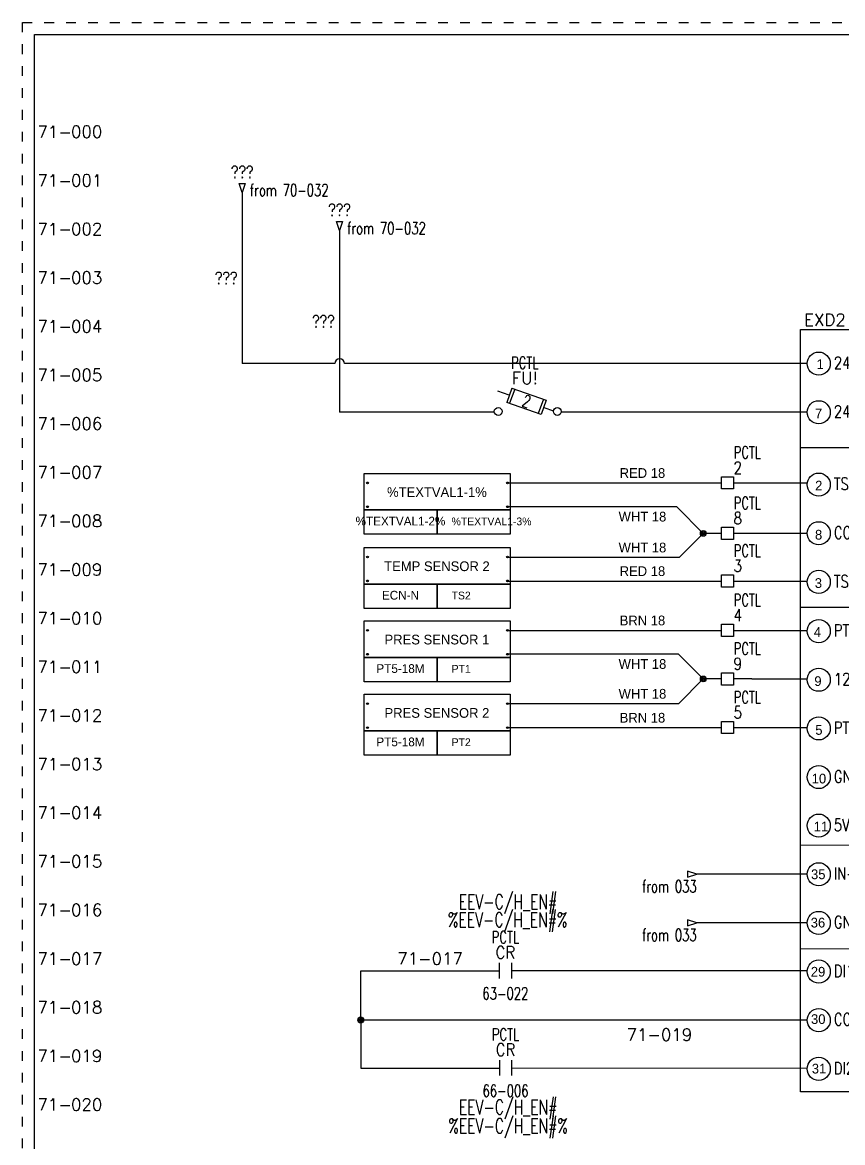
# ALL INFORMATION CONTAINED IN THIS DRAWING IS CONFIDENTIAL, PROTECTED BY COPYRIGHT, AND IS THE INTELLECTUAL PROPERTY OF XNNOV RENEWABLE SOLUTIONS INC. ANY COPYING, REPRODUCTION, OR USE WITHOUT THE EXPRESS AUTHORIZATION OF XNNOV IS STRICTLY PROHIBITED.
# Model space of a CAD drawing. Header units: inches. Extents: x 0 to 16.9, y 0 to 21.2.
# Drawn here: x 0 to 8.43, y 9.73 to 21.25 of the extents above; entities that cross this region are included whole.
import ezdxf
from ezdxf.enums import TextEntityAlignment as Align

# ---------------------------------------------------------------- set-up
doc = ezdxf.new("R2010")
doc.units = ezdxf.units.IN
doc.header["$MEASUREMENT"] = 0
doc.linetypes.add('DOT2', pattern=[0.125, 0, -0.125])
doc.linetypes.add('PHANTOM2', pattern=[1.25, 0.625, -0.125, 0.125, -0.125, 0.125, -0.125])
for name, color, linetype in [('BLK_18', 251, 'Continuous'), ('BLU_18', 5, 'Continuous'), ('BRN_18', 36, 'Continuous'), ('DESC', 150, 'Continuous'), ('LOC', 8, 'Continuous'), ('MISC', 7, 'Continuous'), ('ORG_14', 30, 'Continuous'), ('RED_18', 1, 'Continuous'), ('SYMS', 7, 'Continuous'), ('TAGFIXED', 7, 'Continuous'), ('TAGS', 150, 'Continuous'), ('TERMS', 123, 'Continuous'), ('WHT_18', 7, 'Continuous'), ('WIRENO', 72, 'Continuous'), ('WIREREF_DEST', 52, 'Continuous'), ('XREF', 7, 'Continuous')]:
    doc.layers.add(name, color=color, linetype=linetype)
doc.layers.add('TITLEBLOCK_FRAME', color=7, linetype='DOT2', plot=False)
doc.styles.add('WD', font='romans.shx')

# ---------------------------------------------------------------- blocks, each defined once
blk = doc.blocks.new('2025 XNNOV Protrait')
at = {"color": 5}
for p, q in [((0, 21), (16, 21)), ((0, 0), (0, 21))]:
    blk.add_line(p, q, dxfattribs=at)
at = {"layer": 'TITLEBLOCK_FRAME'}
blk.add_lwpolyline([(-0.125, 21.125), (16.125, 21.125), (16.125, -0.125), (-0.125, -0.125)], close=True, dxfattribs=at)
at = {"color": 7, "style": 'WD', "flags": 4}
for tag, p in [('N5', (7.597, 1.925)), ('N4', (7.597, 1.575)), ('N3', (7.597, 1.225)), ('N2', (7.597, 0.925)), ('N1', (7.597, 0.575)), ('PAGENO', (5.883, 0.167)), ('SHEETMAX', (6.824, 0.157))]:
    blk.add_attdef(tag, text='', height=0.14, dxfattribs=at).set_placement(p, align=Align.MIDDLE_CENTER)
for tag, height, p in [('DATE5', 0.14, (7.854, 1.925)), ('PAR5', 0.14, (9.104, 1.925)), ('DESCRIPTION5', 0.14, (9.661, 1.925)), ('TITRE1', 0.175, (0.052, 1.57)), ('DATE4', 0.14, (7.854, 1.575)), ('PAR4', 0.14, (9.104, 1.575)), ('DESCRIPTION4', 0.14, (9.661, 1.575)), ('TITRE2', 0.175, (0.052, 1.306)), ('AP.PAR', 0.14, (5.526, 1.365)), ('DATE3', 0.14, (7.854, 1.225)), ('PAR3', 0.14, (9.104, 1.225)), ('DESCRIPTION3', 0.14, (9.661, 1.225)), ('TITRE3', 0.175, (0.052, 1.041)), ('DATE2', 0.14, (7.854, 0.925)), ('PAR2', 0.14, (9.104, 0.925)), ('DESCRIPTION2', 0.14, (9.661, 0.925)), ('DESS.PAR', 0.14, (5.286, 0.642)), ('DATE1', 0.14, (7.854, 0.575)), ('PAR1', 0.14, (9.109, 0.575)), ('DESCRIPTION1', 0.14, (9.645, 0.575)), ('PRJCT', 0.14, (1.193, 0.167)), ('DATE', 0.14, (3.204, 0.179))]:
    blk.add_attdef(tag, text='', height=height, dxfattribs=at).set_placement(p, align=Align.MIDDLE_LEFT)
blk = doc.blocks.new('WD_MLRH7')
at = {"style": 'WD'}
blk.add_attdef('WDCOPY_DASH', text='', height=0.125, dxfattribs=at).set_placement((-0.684, 0), align=Align.MIDDLE)
blk.add_attdef('SHEET', text='', height=0.125, dxfattribs=at).set_placement((-0.756, 0), align=Align.MIDDLE_RIGHT)
blk.add_attdef('RUNGFIRST', text='', height=0.125, dxfattribs=at).set_placement((-0.625, 0), align=Align.MIDDLE_LEFT)
at = {"style": 'WD', "flags": 1}
for tag, p in [('RUNGHORV', (-0.25, -0.127)), ('RUNGDIST', (-0.25, -0.2)), ('RUNGCNT', (-0.25, -0.237)), ('RUNGINC', (-0.25, -0.163)), ('WIRE-START', (-0.25, -0.356)), ('WIREMODE', (-0.25, -0.281)), ('WIREFMT', (-0.25, -0.321)), ('WIRE-GSUF', (-0.25, -0.396)), ('PH3SPACE', (-0.25, -0.437))]:
    blk.add_attdef(tag, text='', height=0.025, dxfattribs=at).set_placement(p, align=Align.RIGHT)
blk = doc.blocks.new('HDS11FL')
for p, q in [((-0.163, 0.241), (-0.216, 0.094)), ((-0.134, 0.231), (-0.187, 0.084)), ((-0.163, 0.241), (0.19, 0.116)), ((-0.19, 0.168), (-0.307, 0.21)), ((0.16, 0.126), (0.108, -0.021)), ((0.19, 0.116), (0.137, -0.032)), ((0.137, -0.032), (-0.216, 0.094)), ((0.164, 0.042), (0.264, 0.006))]:
    blk.add_line(p, q)
at = {"linetype": 'Continuous'}
for centre in [(-0.304, 0), (0.304, 0)]:
    blk.add_circle(centre, 0.04, dxfattribs=at)
at = {"style": 'WD', "width": 0.7}
for tag, p in [('INST', (-0.031, 0.607)), ('LOC', (-0.031, 0.438))]:
    blk.add_attdef(tag, text='', height=0.125, dxfattribs=at).set_placement(p, align=Align.CENTER)
at = {"style": 'WD'}
blk.add_attdef('TAG1', text='', height=0.125, dxfattribs=at).set_placement((-0.031, 0.281), align=Align.CENTER)
for tag, p in [('X2LINK', (0, 0.406)), ('X8LINK', (0, -0.109))]:
    blk.add_attdef(tag, p, '', height=0.01, dxfattribs=at)
at = {"style": 'WD', "width": 0.7}
blk.add_attdef('RATING1', text='', height=0.125, rotation=340.3798, dxfattribs=at).set_placement((-0.013, 0.105), align=Align.MIDDLE_CENTER)
at = {"style": 'WD'}
for tag, p, height, flags in [('FAMILY', (0.098, 0.264), 0.01, 9), ('CONTACT', (0.098, 0.187), 0.01, 9), ('X4TERM01', (-0.344, 0), 0.0125, 1), ('X1TERM02', (0.344, 0), 0.0125, 1)]:
    blk.add_attdef(tag, p, '', height=height, dxfattribs=dict(at, flags=flags))
at = {"linetype": 'Continuous', "style": 'WD', "flags": 9}
for tag, p in [('MFG', (0.126, 0.228)), ('CAT', (0.126, 0.247)), ('ASSYCODE', (0.126, 0.206))]:
    blk.add_attdef(tag, text='', height=0.01, dxfattribs=at).set_placement(p, align=Align.CENTER)
at = {"linetype": 'Continuous', "style": 'WD', "flags": 8}
blk.add_attdef('TERM01', text='', height=0.125, dxfattribs=at).set_placement((-0.406, -0.031), align=Align.TOP_RIGHT)
blk.add_attdef('TERM02', text='', height=0.125, dxfattribs=at).set_placement((0.406, -0.031), align=Align.TOP_LEFT)
blk = doc.blocks.new('HDV1_SESOR-CONN')
for points in [[(-0.75, 0.375), (0.75, 0.375), (0.75, 0), (-0.75, 0)], [(-0.75, 0), (0, 0), (0, -0.25), (-0.75, -0.25)], [(0, 0), (0.75, 0), (0.75, -0.25), (0, -0.25)]]:
    blk.add_lwpolyline(points, close=True)
for centre in [(-0.716, 0.278), (0.723, 0.278), (-0.716, 0.032), (0.723, 0.032)]:
    blk.add_circle(centre, 0.00874)
at = {"style": 'WD', "flags": 1}
for tag, p in [('X4TERM01', (-0.716, 0.278)), ('X1TERM03', (0.723, 0.278)), ('X4TERM02', (-0.716, 0.032)), ('X1TERM04', (0.723, 0.032))]:
    blk.add_attdef(tag, p, '', height=0.005, dxfattribs=at)
blk.add_attdef('DESC2', text='', height=0.1).set_placement((-0.002, 0.233), align=Align.TOP_CENTER)
blk.add_attdef('DES3', text='', height=0.09).set_placement((-0.377, -0.16), align=Align.CENTER)
blk.add_attdef('LABEL', (0.149, -0.158), '', height=0.08)
blk = doc.blocks.new('HCR11_RELAY-CONTACT')
at = {"linetype": 'Continuous'}
for p, q in [((-0.053, 0.082), (-0.053, -0.078)), ((0.072, 0.082), (0.072, -0.078))]:
    blk.add_line(p, q, dxfattribs=at)
at = {"style": 'WD'}
for tag, width, p in [('INST', 0.7, (0.009, 0.453)), ('LOC', 0.7, (0.009, 0.283)), ('TAG2', 0.9, (0.009, 0.127)), ('XREF', 0.7, (0.009, -0.296))]:
    blk.add_attdef(tag, text='', height=0.125, dxfattribs=dict(at, width=width)).set_placement(p, align=Align.CENTER)
for tag, p in [('X2LINK', (0.009, 0.127)), ('X8LINK', (0.009, -0.123))]:
    blk.add_attdef(tag, p, '', height=0.01, dxfattribs=at)
for tag, p, height, flags in [('X4TERM01', (-0.053, 0.002), 0.0125, 1), ('X1TERM02', (0.072, 0.002), 0.0125, 1), ('FAMILY', (0.107, 0.055), 0.01, 9), ('CONTACT', (0.107, 0.038), 0.01, 1)]:
    blk.add_attdef(tag, p, '', height=height, dxfattribs=dict(at, flags=flags))
at = {"linetype": 'Continuous', "style": 'WD', "flags": 8}
blk.add_attdef('TERM01', text='', height=0.125, dxfattribs=at).set_placement((-0.116, -0.014), align=Align.TOP_RIGHT)
blk.add_attdef('TERM02', text='', height=0.125, dxfattribs=at).set_placement((0.134, -0.014), align=Align.TOP_LEFT)
at = {"color": 1, "style": 'WD', "width": 0.7}
for tag, p in [('DESC1', (0.009, -0.448)), ('DESC2', (0.009, -0.595)), ('DESC3', (0.009, -0.742))]:
    blk.add_attdef(tag, text='', height=0.15, dxfattribs=at).set_placement(p, align=Align.CENTER)
blk = doc.blocks.new('*U65')
blk.add_circle((0, 0), 0.119)
blk = doc.blocks.new('*U64')
at = {"color": 0, "linetype": 'ByBlock', "lineweight": -2, "transparency": 16777216}
for p in [(0, 1), (0, 0.5), (0, 0)]:
    blk.add_blockref('*U65', p, dxfattribs=at)
blk = doc.blocks.new('*U67')
blk.add_circle((0, 0), 0.119)
blk = doc.blocks.new('*U66')
at = {"color": 0, "linetype": 'ByBlock', "lineweight": -2, "transparency": 16777216}
for p in [(0, 0.5), (0, 0)]:
    blk.add_blockref('*U67', p, dxfattribs=at)
blk = doc.blocks.new('*U69')
blk.add_circle((0, 0), 0.119)
blk = doc.blocks.new('*U68')
at = {"color": 0, "linetype": 'ByBlock', "lineweight": -2, "transparency": 16777216}
for p in [(0, 1), (0, 0.5), (0, 0)]:
    blk.add_blockref('*U69', p, dxfattribs=at)
blk = doc.blocks.new('*U52')
blk.add_circle((0, 0), 0.119)
blk = doc.blocks.new('*U51')
at = {"color": 0, "linetype": 'ByBlock', "lineweight": -2, "transparency": 16777216}
for p in [(0, 1.764), (0, 1.323), (0, 0.882), (0, 0.441), (0, 0)]:
    blk.add_blockref('*U52', p, dxfattribs=at)
blk = doc.blocks.new('*U57')
blk.add_circle((0, 0), 0.119)
blk = doc.blocks.new('*U53')
at = {"color": 0, "linetype": 'ByBlock', "lineweight": -2, "transparency": 16777216}
for p in [(0, 1.764), (0, 1.323), (0, 0.882), (0, 0.441), (0, 0)]:
    blk.add_blockref('*U57', p, dxfattribs=at)
blk = doc.blocks.new('*U59')
blk.add_circle((0, 0), 0.119)
blk = doc.blocks.new('*U58')
at = {"color": 0, "linetype": 'ByBlock', "lineweight": -2, "transparency": 16777216}
for p in [(0, 0.5), (0, 0)]:
    blk.add_blockref('*U59', p, dxfattribs=at)
blk = doc.blocks.new('*U61')
blk.add_circle((0, 0), 0.119)
blk = doc.blocks.new('*U60')
at = {"color": 0, "linetype": 'ByBlock', "lineweight": -2, "transparency": 16777216}
for p in [(0, 0.5), (0, 0)]:
    blk.add_blockref('*U61', p, dxfattribs=at)
blk = doc.blocks.new('*U63')
blk.add_circle((0, 0), 0.119)
blk = doc.blocks.new('*U62')
at = {"color": 0, "linetype": 'ByBlock', "lineweight": -2, "transparency": 16777216}
for p in [(0, 0.5), (0, 0)]:
    blk.add_blockref('*U63', p, dxfattribs=at)
blk = doc.blocks.new('*U54')
blk.add_circle((0, 0), 0.119)
blk = doc.blocks.new('*U70')
at = {"color": 0, "linetype": 'ByBlock', "lineweight": -2, "transparency": 16777216}
for p in [(0, 2), (0, 1.5), (0, 1), (0, 0.5), (0, 0)]:
    blk.add_blockref('*U54', p, dxfattribs=at)
blk = doc.blocks.new('*U56')
blk.add_circle((0, 0), 0.119)
blk = doc.blocks.new('*U55')
at = {"color": 0, "linetype": 'ByBlock', "lineweight": -2, "transparency": 16777216}
for p in [(0, 0.5), (0, 0)]:
    blk.add_blockref('*U56', p, dxfattribs=at)
blk = doc.blocks.new('HDV1_EXD-SH2')
for p, q in [((0, 2.85), (0, -4.987)), ((-1.437, 1.636), (0, 1.638)), ((0, 0.47), (1.25, 0.475)), ((-1.437, -0.005), (0, 0)), ((0, -1.896), (1.252, -1.891)), ((0.438, -2.362), (0.688, -2.362)), ((-1.437, -2.449), (0, -2.443)), ((0.438, -2.487), (0.688, -2.487)), ((0, -2.854), (1.25, -2.854)), ((0.438, -3.265), (0.688, -3.265)), ((0.438, -3.39), (0.688, -3.39)), ((-1.437, -3.516), (0, -3.51)), ((0, -3.836), (1.25, -3.831))]:
    blk.add_line(p, q)
blk.add_lwpolyline([(-1.437, 2.85), (1.25, 2.85), (1.25, -4.987), (-1.437, -4.987)], close=True)
for points in [[(0.936, -2.179), (0.563, -2.178), (0.563, -2.362)], [(0.922, -2.633), (0.563, -2.633), (0.563, -2.487)], [(0.934, -3.082), (0.563, -3.081), (0.563, -3.265)], [(0.922, -3.536), (0.563, -3.536), (0.563, -3.39)]]:
    blk.add_lwpolyline(points)
for name, p in [('*U51', (1.048, 0.793)), ('*U55', (-1.25, 2)), ('*U64', (-1.25, 0.256)), ('*U53', (1.048, -1.665)), ('*U70', (-1.25, -2.25)), ('*U58', (1.04, -2.621)), ('*U66', (-1.25, -3.25)), ('*U60', (1.04, -3.528)), ('*U68', (-1.25, -4.75)), ('*U62', (1.055, -4.63))]:
    blk.add_blockref(name, p)
for s, p in [('1', (-1.272, 2.444)), ('13', (0.985, 2.514)), ('14', (0.991, 2.07)), ('7', (-1.288, 1.938)), ('15', (0.983, 1.633)), ('2', (-1.287, 1.196)), ('16', (0.998, 1.189)), ('17', (0.981, 0.744)), ('8', (-1.288, 0.691)), ('3', (-1.29, 0.194)), ('18', (0.98, 0.056)), ('4', (-1.3, -0.309)), ('19', (0.981, -0.386)), ('9', (-1.295, -0.814)), ('20', (0.975, -0.824)), ('5', (-1.285, -1.316)), ('21', (0.987, -1.265)), ('22', (0.967, -1.701)), ('10', (-1.322, -1.816)), ('25', (0.96, -2.159)), ('11', (-1.301, -2.309)), ('26', (0.956, -2.663)), ('35', (-1.329, -2.8)), ('27', (0.959, -3.07)), ('36', (-1.332, -3.297)), ('28', (0.953, -3.573)), ('29', (-1.331, -3.802)), ('23', (0.971, -4.173)), ('30', (-1.329, -4.289)), ('24', (0.981, -4.675)), ('31', (-1.321, -4.798))]:
    blk.add_text(s, height=0.1).set_placement(p)
at = {"char_height": 0.1501, "attachment_point": 1, "rotation": 270}
for s, width, insert in [('EXV1', 0.3875, (0.368, 1.957)), ('EXV2', 0.3875, (0.364, -0.493)), ('ALARM1', 1.0125, (0.338, -1.987)), ('BATTERY', 1.0125, (-0.173, -2.47)), ('ALARM2', 0.3875, (0.338, -2.92))]:
    blk.add_mtext_dynamic_manual_height_columns(s, width=width, gutter_width=0.75, heights=[0], dxfattribs=dict(at, insert=insert))
at = {"style": 'WD', "width": 0.7}
for tag, p in [('DESC1', (-0.075, 3.138)), ('DESC2', (-0.062, 3.013)), ('DESC3', (-0.062, 2.888)), ('LOC', (0.688, 2.888)), ('INST', (1.313, 2.888)), ('XREF', (1.445, 2.638))]:
    blk.add_attdef(tag, text='', height=0.125, dxfattribs=at).set_placement(p, align=Align.CENTER)
at = {"style": 'WD'}
blk.add_attdef('TAG1', text='', height=0.125, dxfattribs=at).set_placement((-1.187, 2.888), align=Align.CENTER)
at = {"style": 'WD', "width": 0.8}
for tag, p in [('24V', (-1.095, 2.57)), ('24V', (-1.096, 2.071)), ('TS1', (-1.095, 1.327)), ('COM', (-1.095, 0.826)), ('TS2', (-1.095, 0.325)), ('PT1', (-1.095, -0.18)), ('12VDC', (-1.095, -0.681)), ('PT2', (-1.095, -1.18)), ('GND', (-1.095, -1.682)), ('5V', (-1.095, -2.18)), ('IN+', (-1.095, -2.679)), ('GND', (-1.095, -3.178)), ('DI1', (-1.095, -3.68)), ('COM', (-1.095, -4.177)), ('DI2', (-1.095, -4.68))]:
    blk.add_attdef(tag, text='', height=0.125, dxfattribs=at).set_placement(p, align=Align.TOP_LEFT)
for tag, p in [('+12V', (0.891, 2.625)), ('WH', (0.891, 2.185)), ('BK', (0.891, 1.744)), ('BL', (0.891, 1.303)), ('BN', (0.891, 0.862)), ('+12V', (0.891, 0.168)), ('WH', (0.891, -0.273)), ('BK', (0.891, -0.714)), ('BL', (0.891, -1.155)), ('BN', (0.891, -1.596)), ('C', (0.883, -2.023)), ('NO', (0.887, -2.653)), ('C', (0.883, -2.93)), ('NO', (0.892, -3.555)), ('485+', (0.896, -4.06)), ('485-', (0.897, -4.561))]:
    blk.add_attdef(tag, text='', height=0.125, dxfattribs=at).set_placement(p, align=Align.TOP_RIGHT)
at = {"style": 'WD'}
for tag, p, height, flags in [('X1TERM16', (1.131, 2.557), 0.005, 1), ('X4TERM01', (-1.369, 2.5), 0.005, 1), ('X1TERM17', (1.131, 2.116), 0.005, 1), ('FAMILY', (1.32, 2.138), 0.01, 9), ('X4TERM02', (-1.37, 2.001), 0.005, 1), ('X1TERM18', (1.131, 1.675), 0.005, 1), ('X4TERM03', (-1.369, 1.257), 0.005, 1), ('X1TERM19', (1.129, 1.234), 0.005, 1), ('X4TERM04', (-1.369, 0.756), 0.005, 1), ('X1TERM20', (1.131, 0.794), 0.005, 1), ('X4TERM05', (-1.369, 0.255), 0.005, 1), ('X1TERM21', (1.131, 0.099), 0.005, 1), ('X4TERM06', (-1.369, -0.25), 0.005, 1), ('X1TERM22', (1.131, -0.342), 0.005, 1), ('X4TERM07', (-1.369, -0.751), 0.005, 1), ('X1TERM23', (1.131, -0.782), 0.005, 1), ('X4TERM08', (-1.369, -1.25), 0.005, 1), ('X1TERM24', (1.131, -1.223), 0.005, 1), ('X1TERM25', (1.131, -1.664), 0.005, 1), ('X4TERM09', (-1.369, -1.752), 0.005, 1), ('X1TERM26', (1.122, -2.117), 0.005, 1), ('X4TERM10', (-1.369, -2.25), 0.005, 1), ('X1TERM27', (1.123, -2.621), 0.005, 1), ('X4TERM11', (-1.369, -2.749), 0.005, 1), ('X1TERM28', (1.122, -3.027), 0.005, 1), ('X4TERM12', (-1.369, -3.248), 0.005, 1), ('X1TERM29', (1.123, -3.527), 0.005, 1), ('X4TERM13', (-1.369, -3.75), 0.005, 1), ('X1TERM30', (1.136, -4.128), 0.005, 1), ('X4TERM14', (-1.369, -4.247), 0.005, 1), ('X1TERM31', (1.137, -4.629), 0.005, 1), ('X4TERM15', (-1.369, -4.75), 0.005, 1)]:
    blk.add_attdef(tag, p, '', height=height, dxfattribs=dict(at, flags=flags))
at = {"style": 'WD', "flags": 9}
for tag, p in [('MFG', (1.32, 2.513)), ('CAT', (1.32, 2.388)), ('ASSYCODE', (1.32, 2.263))]:
    blk.add_attdef(tag, text='', height=0.01, dxfattribs=at).set_placement(p, align=Align.CENTER)
blk = doc.blocks.new('HA1D3')
blk.add_lwpolyline([(-0.094, 0), (-0.094, -0.031), (0, 0), (-0.094, 0.031), (-0.094, 0)])
at = {"style": 'WD', "width": 0.8, "flags": 8}
blk.add_attdef('WIRENO', text='', height=0.125, dxfattribs=at).set_placement((0, 0.094), align=Align.RIGHT)
at = {"style": 'WD', "flags": 1}
blk.add_attdef('SIGCODE', text='', height=0.01, dxfattribs=at).set_placement((-0.02, 0.047), align=Align.RIGHT)
blk.add_attdef('X1TERM01', (0, 0), '', height=0.01, dxfattribs=at)
at = {"style": 'WD', "width": 0.7}
for tag, p in [('XREF', (0, -0.188)), ('DESC1', (0, -0.375))]:
    blk.add_attdef(tag, text='', height=0.125, dxfattribs=at).set_placement(p, align=Align.RIGHT)
blk = doc.blocks.new('HA1D2')
blk.add_lwpolyline([(0, 0.094), (0.031, 0.094), (0, 0), (-0.031, 0.094), (0, 0.094)])
at = {"style": 'WD', "width": 0.8, "flags": 8}
blk.add_attdef('WIRENO', text='', height=0.125, dxfattribs=at).set_placement((0, 0.15), align=Align.CENTER)
at = {"style": 'WD', "flags": 1}
for tag, p in [('X8TERM01', (0, 0)), ('SIGCODE', (0.026, 0.066))]:
    blk.add_attdef(tag, p, '', height=0.01, dxfattribs=at)
at = {"style": 'WD', "width": 0.7}
for tag, p in [('XREF', (0.077, -0.037)), ('DESC1', (0.077, -0.206))]:
    blk.add_attdef(tag, p, '', height=0.125, dxfattribs=at)
blk = doc.blocks.new('WDDOT')
for radius in [0.03, 0.0187, 0.00929]:
    blk.add_circle((0, 0), radius)
blk = doc.blocks.new('HT0001')
for p, q in [((-0.062, 0.062), (0.062, 0.062)), ((-0.062, -0.062), (-0.062, 0.062)), ((0.062, 0.062), (0.062, -0.062)), ((0.062, -0.062), (-0.062, -0.062))]:
    blk.add_line(p, q)
at = {"style": 'WD'}
for tag, p, width in [('INST', (0.062, 0.42), 0.7), ('LOC', (0.062, 0.25), 0.7), ('DESC1', (0.05, -0.385), 0.8)]:
    blk.add_attdef(tag, p, '', height=0.125, dxfattribs=dict(at, width=width))
at = {"linetype": 'Continuous', "style": 'WD'}
for tag, p, height, width, flags in [('TERM01', (0.062, 0.094), 0.125, 0.8, 8), ('TAGSTRIP', (0.05, -0.229), 0.125, 0.9, 8), ('CAT', (0.213, -0.406), 0.109, 0.8, 1), ('DESC2', (0.05, -0.541), 0.125, 0.8, 8), ('DESC3', (0.05, -0.698), 0.125, 0.8, 8)]:
    blk.add_attdef(tag, p, '', height=height, dxfattribs=dict(at, width=width, flags=flags))
at = {"style": 'WD', "flags": 1}
for tag, p, height in [('X4TERM01', (-0.062, 0), 0.0125), ('X4TERMDESC01', (-0.055, -0.023), 0.025), ('X2TERMDESC01', (-0.006, 0.029), 0.025), ('STRIPSEQ', (0, 0), 0.00125), ('X2TERM01', (0, 0.062), 0.0125), ('X2PIN01', (0.033, 0.084), 0.0125), ('X1TERMDESC01', (0.039, 0.007), 0.025), ('X1TERM01', (0.062, 0), 0.0125), ('X1PIN01', (0.087, 0.016), 0.0125), ('X4PIN01', (-0.114, -0.038), 0.0125), ('LINKTERM', (0, -0.002), 0.00125), ('X8TERM01', (0, -0.062), 0.0125), ('X8TERMDESC01', (0, -0.054), 0.025), ('X8PIN01', (0.026, -0.096), 0.0125)]:
    blk.add_attdef(tag, p, '', height=height, dxfattribs=at)
at = {"linetype": 'Continuous', "style": 'WD', "width": 0.8, "flags": 1}
blk.add_attdef('MFG', text='', height=0.109, dxfattribs=at).set_placement((0.088, -0.406), align=Align.RIGHT)
at = {"style": 'WD', "width": 0.7, "flags": 1}
blk.add_attdef('ASSYCODE', (0.062, -0.281), '', height=0.01, dxfattribs=at)
blk = doc.blocks.new('WD_WNV')
at = {"linetype": 'Continuous', "style": 'WD', "width": 0.8}
blk.add_attdef('WIRENO', text='', height=0.125, dxfattribs=at).set_placement((-0.05, 0), align=Align.MIDDLE_RIGHT)
at = {"style": 'WD', "flags": 1}
for tag, p in [('W01USER', (-0.062, 0.094)), ('W02USER', (-0.062, 0.086)), ('W03USER', (-0.062, 0.078)), ('W04USER', (-0.062, 0.07)), ('W05USER', (-0.062, 0.062)), ('W06USER', (-0.062, 0.055)), ('W07USER', (-0.062, 0.047)), ('W08USER', (-0.062, 0.039)), ('W09USER', (-0.062, 0.031)), ('W10USER', (-0.062, 0.023))]:
    blk.add_attdef(tag, text='', height=0.005, dxfattribs=at).set_placement(p, align=Align.CENTER)
blk = doc.blocks.new('WD_WNH')
at = {"linetype": 'Continuous', "style": 'WD'}
blk.add_attdef('WIRENO', text='', height=0.125, dxfattribs=at).set_placement((0, 0.062), align=Align.CENTER)
at = {"style": 'WD', "flags": 1}
for tag, p in [('W01USER', (0, 0.078)), ('W02USER', (0, 0.07)), ('W03USER', (0, 0.062)), ('W04USER', (0, 0.055)), ('W05USER', (0, 0.047)), ('W06USER', (0, 0.039)), ('W07USER', (0, 0.031)), ('W08USER', (0, 0.023)), ('W09USER', (0, 0.016)), ('W10USER', (0, 0.008))]:
    blk.add_attdef(tag, text='', height=0.005, dxfattribs=at).set_placement(p, align=Align.CENTER)

msp = doc.modelspace()

# ---------------------------------------------------------------- linework, layer by layer
at = {"layer": 'BLK_18'}
for p, q in [((3.479, 10.994), (3.479, 11.5)), ((3.479, 11.5), (4.903, 11.5)), ((8.068, 10.994), (3.479, 10.994)), ((3.479, 10.5), (4.905, 10.5))]:
    msp.add_line(p, q, dxfattribs=at)
at = {"layer": 'BLK_18', "linetype": 'PHANTOM2'}
msp.add_line((3.479, 10.994), (3.479, 10.5), dxfattribs=at)
at = {"layer": 'BLU_18'}
for p, q in [((8.068, 11.5), (5.028, 11.5)), ((5.03, 10.502), (8.068, 10.5))]:
    msp.add_line(p, q, dxfattribs=at)
at = {"layer": 'BRN_18'}
for p, q in [((4.986, 15), (7.187, 15)), ((7.312, 15), (8.068, 15)), ((4.986, 14), (7.187, 14)), ((7.312, 14), (8.068, 14))]:
    msp.add_line(p, q, dxfattribs=at)
at = {"layer": 'ORG_14'}
for p, q in [((3.261, 19.11), (3.261, 17.242)), ((4.853, 17.242), (3.261, 17.242)), ((8.068, 17.242), (5.54, 17.242)), ((8.069, 12.492), (6.933, 12.492))]:
    msp.add_line(p, q, dxfattribs=at)
at = {"layer": 'RED_18'}
for p, q in [((4.986, 16.516), (7.187, 16.516)), ((7.312, 16.516), (8.068, 16.516)), ((4.986, 15.507), (7.187, 15.507)), ((7.312, 15.507), (8.068, 15.507))]:
    msp.add_line(p, q, dxfattribs=at)
at = {"layer": 'WHT_18'}
for p, q in [((2.261, 19.5), (2.261, 17.742)), ((3.211, 17.742), (2.261, 17.742)), ((8.068, 17.742), (3.311, 17.742)), ((6.728, 16.269), (4.986, 16.269)), ((7, 15.997), (6.728, 16.269)), ((7, 15.997), (6.753, 15.75)), ((7.187, 15.997), (7, 15.997)), ((7.5, 15.997), (7.312, 15.997)), ((8.068, 15.997), (7.5, 15.997)), ((6.753, 15.75), (4.986, 15.75)), ((6.746, 14.754), (4.986, 14.754)), ((7, 14.5), (6.746, 14.754)), ((7, 14.5), (6.746, 14.246)), ((7.187, 14.5), (7, 14.5)), ((7.5, 14.5), (7.312, 14.5)), ((7.5, 14.5), (8.068, 14.5)), ((6.746, 14.246), (4.986, 14.246)), ((8.068, 11.993), (6.933, 11.993))]:
    msp.add_line(p, q, dxfattribs=at)
msp.add_arc((3.261, 17.742), 0.05, 0, 180, dxfattribs=at)

# ---------------------------------------------------------------- block references
at = {"ltscale": 0.5}
msp.add_blockref('2025 XNNOV Protrait', (0.125, 0.125), dxfattribs=at)
for name, p, values in [('WD_MLRH7', (1.125, 20.125), {'RUNGFIRST': '000', 'SHEET': '71', 'WDCOPY_DASH': '-'}), ('HDV1_SESOR-CONN', (4.264, 16.238), {'DESC2': '%TEXTVAL1-1%', 'DES3': '%TEXTVAL1-2%', 'LABEL': '%TEXTVAL1-3%'}), ('HDV1_SESOR-CONN', (4.264, 15.476), {'DESC2': 'TEMP SENSOR 2', 'DES3': 'ECN-N', 'LABEL': 'TS2'}), ('HDV1_SESOR-CONN', (4.264, 14.722), {'DESC2': 'PRES SENSOR 1', 'DES3': 'PT5-18M', 'LABEL': 'PT1'}), ('HDV1_SESOR-CONN', (4.264, 13.968), {'DESC2': 'PRES SENSOR 2', 'DES3': 'PT5-18M', 'LABEL': 'PT2'})]:
    msp.add_blockref(name, p).add_auto_attribs(values)
at = {"layer": 'SYMS'}
ref = msp.add_blockref('HA1D2', (2.261, 19.5), dxfattribs=at)
ref.add_attrib('WIRENO', '???', dxfattribs={"layer": 'WIREREF_DEST', "height": 0.125, "style": 'WD', "width": 0.8, "flags": 8}).set_placement((2.261, 19.65), align=Align.CENTER)
ref.add_attrib('XREF', 'from 70-032', (2.338, 19.463), dxfattribs={"layer": 'XREF', "height": 0.125, "style": 'WD', "width": 0.7})
ref = msp.add_blockref('HA1D2', (3.261, 19.11), dxfattribs=at)
ref.add_attrib('WIRENO', '???', dxfattribs={"layer": 'WIREREF_DEST', "height": 0.125, "style": 'WD', "width": 0.8, "flags": 8}).set_placement((3.261, 19.26), align=Align.CENTER)
ref.add_attrib('XREF', 'from 70-032', (3.338, 19.072), dxfattribs={"layer": 'XREF', "height": 0.125, "style": 'WD', "width": 0.7})
ref = msp.add_blockref('HDV1_EXD-SH2', (9.437, 15.242), dxfattribs=at)
ref.add_attrib('24V', '24V', dxfattribs={"layer": 'MISC', "height": 0.125, "style": 'WD', "width": 0.8}).set_placement((8.342, 17.812), align=Align.TOP_LEFT)
ref.add_attrib('24V', '24V', dxfattribs={"layer": 'MISC', "height": 0.125, "style": 'WD', "width": 0.8}).set_placement((8.342, 17.312), align=Align.TOP_LEFT)
ref.add_attrib('TS1', 'TS1', dxfattribs={"layer": 'MISC', "height": 0.125, "style": 'WD', "width": 0.8}).set_placement((8.342, 16.569), align=Align.TOP_LEFT)
ref.add_attrib('COM', 'COM', dxfattribs={"layer": 'MISC', "height": 0.125, "style": 'WD', "width": 0.8}).set_placement((8.342, 16.067), align=Align.TOP_LEFT)
ref.add_attrib('TS2', 'TS2', dxfattribs={"layer": 'MISC', "height": 0.125, "style": 'WD', "width": 0.8}).set_placement((8.342, 15.566), align=Align.TOP_LEFT)
ref.add_attrib('PT1', 'PT1', dxfattribs={"layer": 'MISC', "height": 0.125, "style": 'WD', "width": 0.8}).set_placement((8.342, 15.061), align=Align.TOP_LEFT)
ref.add_attrib('12VDC', '12VDC', dxfattribs={"layer": 'MISC', "height": 0.125, "style": 'WD', "width": 0.8}).set_placement((8.342, 14.561), align=Align.TOP_LEFT)
ref.add_attrib('PT2', 'PT2', dxfattribs={"layer": 'MISC', "height": 0.125, "style": 'WD', "width": 0.8}).set_placement((8.342, 14.061), align=Align.TOP_LEFT)
ref.add_attrib('GND', 'GND', dxfattribs={"layer": 'MISC', "height": 0.125, "style": 'WD', "width": 0.8}).set_placement((8.342, 13.559), align=Align.TOP_LEFT)
ref.add_attrib('5V', '5V', dxfattribs={"layer": 'MISC', "height": 0.125, "style": 'WD', "width": 0.8}).set_placement((8.342, 13.061), align=Align.TOP_LEFT)
ref.add_attrib('IN+', 'IN+', dxfattribs={"layer": 'MISC', "height": 0.125, "style": 'WD', "width": 0.8}).set_placement((8.342, 12.562), align=Align.TOP_LEFT)
ref.add_attrib('GND', 'GND', dxfattribs={"layer": 'MISC', "height": 0.125, "style": 'WD', "width": 0.8}).set_placement((8.342, 12.063), align=Align.TOP_LEFT)
ref.add_attrib('DI1', 'DI1', dxfattribs={"layer": 'MISC', "height": 0.125, "style": 'WD', "width": 0.8}).set_placement((8.342, 11.561), align=Align.TOP_LEFT)
ref.add_attrib('COM', 'COM', dxfattribs={"layer": 'MISC', "height": 0.125, "style": 'WD', "width": 0.8}).set_placement((8.342, 11.064), align=Align.TOP_LEFT)
ref.add_attrib('DI2', 'DI2', dxfattribs={"layer": 'MISC', "height": 0.125, "style": 'WD', "width": 0.8}).set_placement((8.342, 10.561), align=Align.TOP_LEFT)
ref.add_attrib('+12V', '+12V', dxfattribs={"layer": 'MISC', "height": 0.125, "style": 'WD', "width": 0.8}).set_placement((10.328, 17.867), align=Align.TOP_RIGHT)
ref.add_attrib('WH', 'WH', dxfattribs={"layer": 'MISC', "height": 0.125, "style": 'WD', "width": 0.8}).set_placement((10.328, 17.426), align=Align.TOP_RIGHT)
ref.add_attrib('BK', 'BK', dxfattribs={"layer": 'MISC', "height": 0.125, "style": 'WD', "width": 0.8}).set_placement((10.328, 16.985), align=Align.TOP_RIGHT)
ref.add_attrib('BL', 'BL', dxfattribs={"layer": 'MISC', "height": 0.125, "style": 'WD', "width": 0.8}).set_placement((10.328, 16.544), align=Align.TOP_RIGHT)
ref.add_attrib('BN', 'BN', dxfattribs={"layer": 'MISC', "height": 0.125, "style": 'WD', "width": 0.8}).set_placement((10.328, 16.103), align=Align.TOP_RIGHT)
ref.add_attrib('+12V', '+12V', dxfattribs={"layer": 'MISC', "height": 0.125, "style": 'WD', "width": 0.8}).set_placement((10.328, 15.409), align=Align.TOP_RIGHT)
ref.add_attrib('WH', 'WH', dxfattribs={"layer": 'MISC', "height": 0.125, "style": 'WD', "width": 0.8}).set_placement((10.328, 14.968), align=Align.TOP_RIGHT)
ref.add_attrib('BK', 'BK', dxfattribs={"layer": 'MISC', "height": 0.125, "style": 'WD', "width": 0.8}).set_placement((10.328, 14.527), align=Align.TOP_RIGHT)
ref.add_attrib('BL', 'BL', dxfattribs={"layer": 'MISC', "height": 0.125, "style": 'WD', "width": 0.8}).set_placement((10.328, 14.086), align=Align.TOP_RIGHT)
ref.add_attrib('BN', 'BN', dxfattribs={"layer": 'MISC', "height": 0.125, "style": 'WD', "width": 0.8}).set_placement((10.328, 13.646), align=Align.TOP_RIGHT)
ref.add_attrib('C', 'C', dxfattribs={"layer": 'MISC', "height": 0.125, "style": 'WD', "width": 0.8}).set_placement((10.32, 13.218), align=Align.TOP_RIGHT)
ref.add_attrib('NO', 'NO', dxfattribs={"layer": 'MISC', "height": 0.125, "style": 'WD', "width": 0.8}).set_placement((10.324, 12.589), align=Align.TOP_RIGHT)
ref.add_attrib('C', 'C', dxfattribs={"layer": 'MISC', "height": 0.125, "style": 'WD', "width": 0.8}).set_placement((10.32, 12.312), align=Align.TOP_RIGHT)
ref.add_attrib('NO', 'NO', dxfattribs={"layer": 'MISC', "height": 0.125, "style": 'WD', "width": 0.8}).set_placement((10.33, 11.686), align=Align.TOP_RIGHT)
ref.add_attrib('485+', '485+', dxfattribs={"layer": 'MISC', "height": 0.125, "style": 'WD', "width": 0.8}).set_placement((10.334, 11.182), align=Align.TOP_RIGHT)
ref.add_attrib('485-', '485-', dxfattribs={"layer": 'MISC', "height": 0.125, "style": 'WD', "width": 0.8}).set_placement((10.335, 10.681), align=Align.TOP_RIGHT)
ref.add_attrib('TAG1F', 'EXD2', dxfattribs={"layer": 'TAGFIXED', "height": 0.125, "style": 'WD'}).set_placement((8.25, 18.13), align=Align.CENTER)
ref.add_attrib('LOC', 'PCTL', dxfattribs={"layer": 'LOC', "height": 0.125, "style": 'WD', "width": 0.7}).set_placement((10.125, 18.13), align=Align.CENTER)
ref = msp.add_blockref('HDS11FL', (5.196, 17.25), dxfattribs=at)
ref.add_attrib('RATING1', '2', dxfattribs={"layer": 'MISC', "height": 0.125, "rotation": 340.3798, "style": 'WD', "width": 0.7}).set_placement((5.183, 17.355), align=Align.MIDDLE_CENTER)
ref.add_attrib('LOC', 'PCTL', dxfattribs={"layer": 'LOC', "height": 0.125, "style": 'WD', "width": 0.7}).set_placement((5.165, 17.688), align=Align.CENTER)
ref.add_attrib('TAG1F', 'FU!', dxfattribs={"layer": 'TAGFIXED', "height": 0.125, "style": 'WD'}).set_placement((5.165, 17.531), align=Align.CENTER)
ref = msp.add_blockref('HT0001', (7.25, 16.516), dxfattribs=at)
ref.add_attrib('LOC', 'PCTL', (7.312, 16.766), dxfattribs={"layer": 'LOC', "height": 0.125, "style": 'WD', "width": 0.7})
ref.add_attrib('TERM01', '2', (7.312, 16.609), dxfattribs={"layer": 'TERMS', "linetype": 'Continuous', "height": 0.125, "style": 'WD', "width": 0.8, "flags": 8})
ref = msp.add_blockref('HT0001', (7.25, 15.997), dxfattribs=at)
ref.add_attrib('LOC', 'PCTL', (7.312, 16.247), dxfattribs={"layer": 'LOC', "height": 0.125, "style": 'WD', "width": 0.7})
ref.add_attrib('TERM01', '8', (7.312, 16.091), dxfattribs={"layer": 'TERMS', "linetype": 'Continuous', "height": 0.125, "style": 'WD', "width": 0.8, "flags": 8})
for p in [(7, 15.997), (7, 14.5)]:
    msp.add_blockref('WDDOT', p, dxfattribs=at)
ref = msp.add_blockref('HT0001', (7.25, 15.507), dxfattribs=at)
ref.add_attrib('LOC', 'PCTL', (7.312, 15.757), dxfattribs={"layer": 'LOC', "height": 0.125, "style": 'WD', "width": 0.7})
ref.add_attrib('TERM01', '3', (7.312, 15.601), dxfattribs={"layer": 'TERMS', "linetype": 'Continuous', "height": 0.125, "style": 'WD', "width": 0.8, "flags": 8})
ref = msp.add_blockref('HT0001', (7.25, 15), dxfattribs=at)
ref.add_attrib('LOC', 'PCTL', (7.312, 15.25), dxfattribs={"layer": 'LOC', "height": 0.125, "style": 'WD', "width": 0.7})
ref.add_attrib('TERM01', '4', (7.312, 15.094), dxfattribs={"layer": 'TERMS', "linetype": 'Continuous', "height": 0.125, "style": 'WD', "width": 0.8, "flags": 8})
ref = msp.add_blockref('HT0001', (7.25, 14.5), dxfattribs=at)
ref.add_attrib('LOC', 'PCTL', (7.312, 14.75), dxfattribs={"layer": 'LOC', "height": 0.125, "style": 'WD', "width": 0.7})
ref.add_attrib('TERM01', '9', (7.312, 14.594), dxfattribs={"layer": 'TERMS', "linetype": 'Continuous', "height": 0.125, "style": 'WD', "width": 0.8, "flags": 8})
ref = msp.add_blockref('HT0001', (7.25, 14), dxfattribs=at)
ref.add_attrib('LOC', 'PCTL', (7.312, 14.25), dxfattribs={"layer": 'LOC', "height": 0.125, "style": 'WD', "width": 0.7})
ref.add_attrib('TERM01', '5', (7.312, 14.094), dxfattribs={"layer": 'TERMS', "linetype": 'Continuous', "height": 0.125, "style": 'WD', "width": 0.8, "flags": 8})
ref = msp.add_blockref('HA1D3', (6.933, 12.492), dxfattribs=at)
ref.add_attrib('XREF', 'from 033', dxfattribs={"layer": 'XREF', "height": 0.125, "style": 'WD', "width": 0.7}).set_placement((6.933, 12.305), align=Align.RIGHT)
ref = msp.add_blockref('HCR11_RELAY-CONTACT', (4.956, 11.5), dxfattribs=at)
ref.add_attrib('LOC', 'PCTL', dxfattribs={"layer": 'LOC', "height": 0.125, "style": 'WD', "width": 0.7}).set_placement((4.966, 11.783), align=Align.CENTER)
ref.add_attrib('XREF', '63-022', dxfattribs={"layer": 'XREF', "height": 0.125, "style": 'WD', "width": 0.7}).set_placement((4.966, 11.204), align=Align.CENTER)
ref.add_attrib('DESC2', '%EEV-C/H_EN#%', dxfattribs={"layer": 'DESC', "color": 1, "height": 0.15, "style": 'WD', "width": 0.7}).set_placement((4.99, 11.95), align=Align.CENTER)
ref.add_attrib('DESC1', 'EEV-C/H_EN#', dxfattribs={"layer": 'DESC', "color": 1, "height": 0.15, "style": 'WD', "width": 0.7}).set_placement((4.992, 12.135), align=Align.CENTER)
ref.add_attrib('TAG2', 'CR', dxfattribs={"layer": 'TAGS', "height": 0.125, "style": 'WD', "width": 0.9}).set_placement((4.966, 11.627), align=Align.CENTER)
ref = msp.add_blockref('HA1D3', (6.933, 11.993), dxfattribs=at)
ref.add_attrib('XREF', 'from 033', dxfattribs={"layer": 'XREF', "height": 0.125, "style": 'WD', "width": 0.7}).set_placement((6.933, 11.806), align=Align.RIGHT)
at = {"layer": 'SYMS', "linetype": 'PHANTOM2'}
msp.add_blockref('WDDOT', (3.479, 10.994), dxfattribs=at)
at = {"layer": 'SYMS'}
ref = msp.add_blockref('HCR11_RELAY-CONTACT', (4.958, 10.5), dxfattribs=at)
ref.add_attrib('LOC', 'PCTL', dxfattribs={"layer": 'LOC', "height": 0.125, "style": 'WD', "width": 0.7}).set_placement((4.967, 10.783), align=Align.CENTER)
ref.add_attrib('XREF', '66-006', dxfattribs={"layer": 'XREF', "height": 0.125, "style": 'WD', "width": 0.7}).set_placement((4.967, 10.204), align=Align.CENTER)
ref.add_attrib('DESC2', '%EEV-C/H_EN#%', dxfattribs={"layer": 'DESC', "color": 1, "height": 0.15, "style": 'WD', "width": 0.7}).set_placement((4.994, 9.83), align=Align.CENTER)
ref.add_attrib('DESC1', 'EEV-C/H_EN#', dxfattribs={"layer": 'DESC', "color": 1, "height": 0.15, "style": 'WD', "width": 0.7}).set_placement((4.994, 10.024), align=Align.CENTER)
ref.add_attrib('TAG2', 'CR', dxfattribs={"layer": 'TAGS', "height": 0.125, "style": 'WD', "width": 0.9}).set_placement((4.967, 10.627), align=Align.CENTER)
at = {"layer": 'WIRENO'}
ref = msp.add_blockref('WD_WNV', (2.261, 18.621), dxfattribs=at)
ref.add_attrib('WIRENO', '???', dxfattribs={"linetype": 'Continuous', "height": 0.125, "style": 'WD', "width": 0.8}).set_placement((2.211, 18.621), align=Align.MIDDLE_RIGHT)
ref = msp.add_blockref('WD_WNV', (3.261, 18.176), dxfattribs=at)
ref.add_attrib('WIRENO', '???', dxfattribs={"linetype": 'Continuous', "height": 0.125, "style": 'WD', "width": 0.8}).set_placement((3.211, 18.176), align=Align.MIDDLE_RIGHT)
ref = msp.add_blockref('WD_WNH', (4.191, 11.5), dxfattribs=at)
ref.add_attrib('WIRENO', '71-017', dxfattribs={"linetype": 'Continuous', "height": 0.125, "style": 'WD'}).set_placement((4.191, 11.563), align=Align.CENTER)
ref = msp.add_blockref('WD_WNH', (6.549, 10.501), dxfattribs=at)
ref.add_attrib('WIRENO', '71-019', dxfattribs={"linetype": 'Continuous', "height": 0.125, "style": 'WD'}).set_placement((6.549, 10.78), align=Align.CENTER)

# ---------------------------------------------------------------- texts
at = {"style": 'WD'}
for p in [(0.369, 19.625), (0.369, 19.125), (0.369, 18.625), (0.369, 18.125), (0.369, 17.625), (0.369, 17.125), (0.369, 16.625), (0.369, 16.125), (0.369, 15.625), (0.369, 15.125), (0.369, 14.625), (0.369, 14.125), (0.369, 13.625), (0.369, 13.125), (0.369, 12.625), (0.369, 12.125), (0.369, 11.625), (0.369, 11.125), (0.369, 10.625), (0.369, 10.125)]:
    msp.add_text('71', height=0.125, dxfattribs=at).set_placement(p, align=Align.MIDDLE_RIGHT)
for p in [(0.441, 19.625), (0.441, 19.125), (0.441, 18.625), (0.441, 18.125), (0.441, 17.625), (0.441, 17.125), (0.441, 16.625), (0.441, 16.125), (0.441, 15.625), (0.441, 15.125), (0.441, 14.625), (0.441, 14.125), (0.441, 13.625), (0.441, 13.125), (0.441, 12.625), (0.441, 12.125), (0.441, 11.625), (0.441, 11.125), (0.441, 10.625), (0.441, 10.125)]:
    msp.add_text('-', height=0.125, dxfattribs=at).set_placement(p, align=Align.MIDDLE)
for s, p in [('001', (0.5, 19.625)), ('002', (0.5, 19.125)), ('003', (0.5, 18.625)), ('004', (0.5, 18.125)), ('005', (0.5, 17.625)), ('006', (0.5, 17.125)), ('007', (0.5, 16.625)), ('008', (0.5, 16.125)), ('009', (0.5, 15.625)), ('010', (0.5, 15.125)), ('011', (0.5, 14.625)), ('012', (0.5, 14.125)), ('013', (0.5, 13.625)), ('014', (0.5, 13.125)), ('015', (0.5, 12.625)), ('016', (0.5, 12.125)), ('017', (0.5, 11.625)), ('018', (0.5, 11.125)), ('019', (0.5, 10.625)), ('020', (0.5, 10.125))]:
    msp.add_text(s, height=0.125, dxfattribs=at).set_placement(p, align=Align.MIDDLE_LEFT)
at = {"layer": 'MISC', "char_height": 0.1}
for s, insert, attachment_point in [('\\W1.00;RED 18', (6.375, 16.566), 8), ('\\W1.00;WHT 18', (6.375, 16.219), 2), ('\\W1.00;WHT 18', (6.375, 15.8), 8), ('\\W1.00;RED 18', (6.375, 15.557), 8), ('\\W1.00;BRN 18', (6.375, 15.05), 8), ('\\W1.00;WHT 18', (6.375, 14.704), 2), ('\\W1.00;WHT 18', (6.375, 14.296), 8), ('\\W1.00;BRN 18', (6.375, 14.05), 8)]:
    msp.add_mtext(s, dxfattribs=dict(at, insert=insert, attachment_point=attachment_point))

doc.saveas('drawing.dxf')
